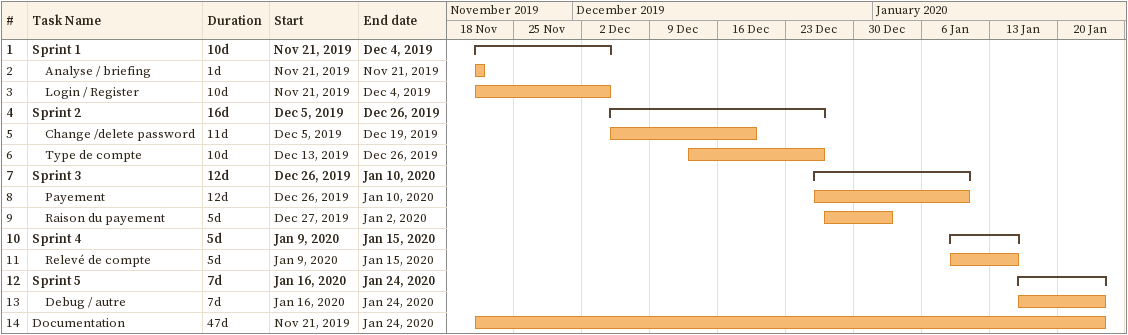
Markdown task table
| ID | Level | Task | Duration | Start | Finish |
|---|---|---|---|---|---|
| 1 | 1 | **Sprint 1** | 10d | 2019-11-21 | 2019-12-04 |
| 2 | 2 | Analyse / briefing | 1d | 2019-11-21 | 2019-11-21 |
| 3 | 2 | Login / Register | 10d | 2019-11-21 | 2019-12-04 |
| 4 | 1 | **Sprint 2** | 16d | 2019-12-05 | 2019-12-26 |
| 5 | 2 | Change /delete password | 11d | 2019-12-05 | 2019-12-19 |
| 6 | 2 | Type de compte | 10d | 2019-12-13 | 2019-12-26 |
| 7 | 1 | **Sprint 3** | 12d | 2019-12-26 | 2020-01-10 |
| 8 | 2 | Payement | 12d | 2019-12-26 | 2020-01-10 |
| 9 | 2 | Raison du payement | 5d | 2019-12-27 | 2020-01-02 |
| 10 | 1 | **Sprint 4** | 5d | 2020-01-09 | 2020-01-15 |
| 11 | 2 | Relevé de compte | 5d | 2020-01-09 | 2020-01-15 |
| 12 | 1 | **Sprint 5** | 7d | 2020-01-16 | 2020-01-24 |
| 13 | 2 | Debug / autre | 7d | 2020-01-16 | 2020-01-24 |
| 14 | 1 | Documentation | 47d | 2019-11-21 | 2020-01-24 |
